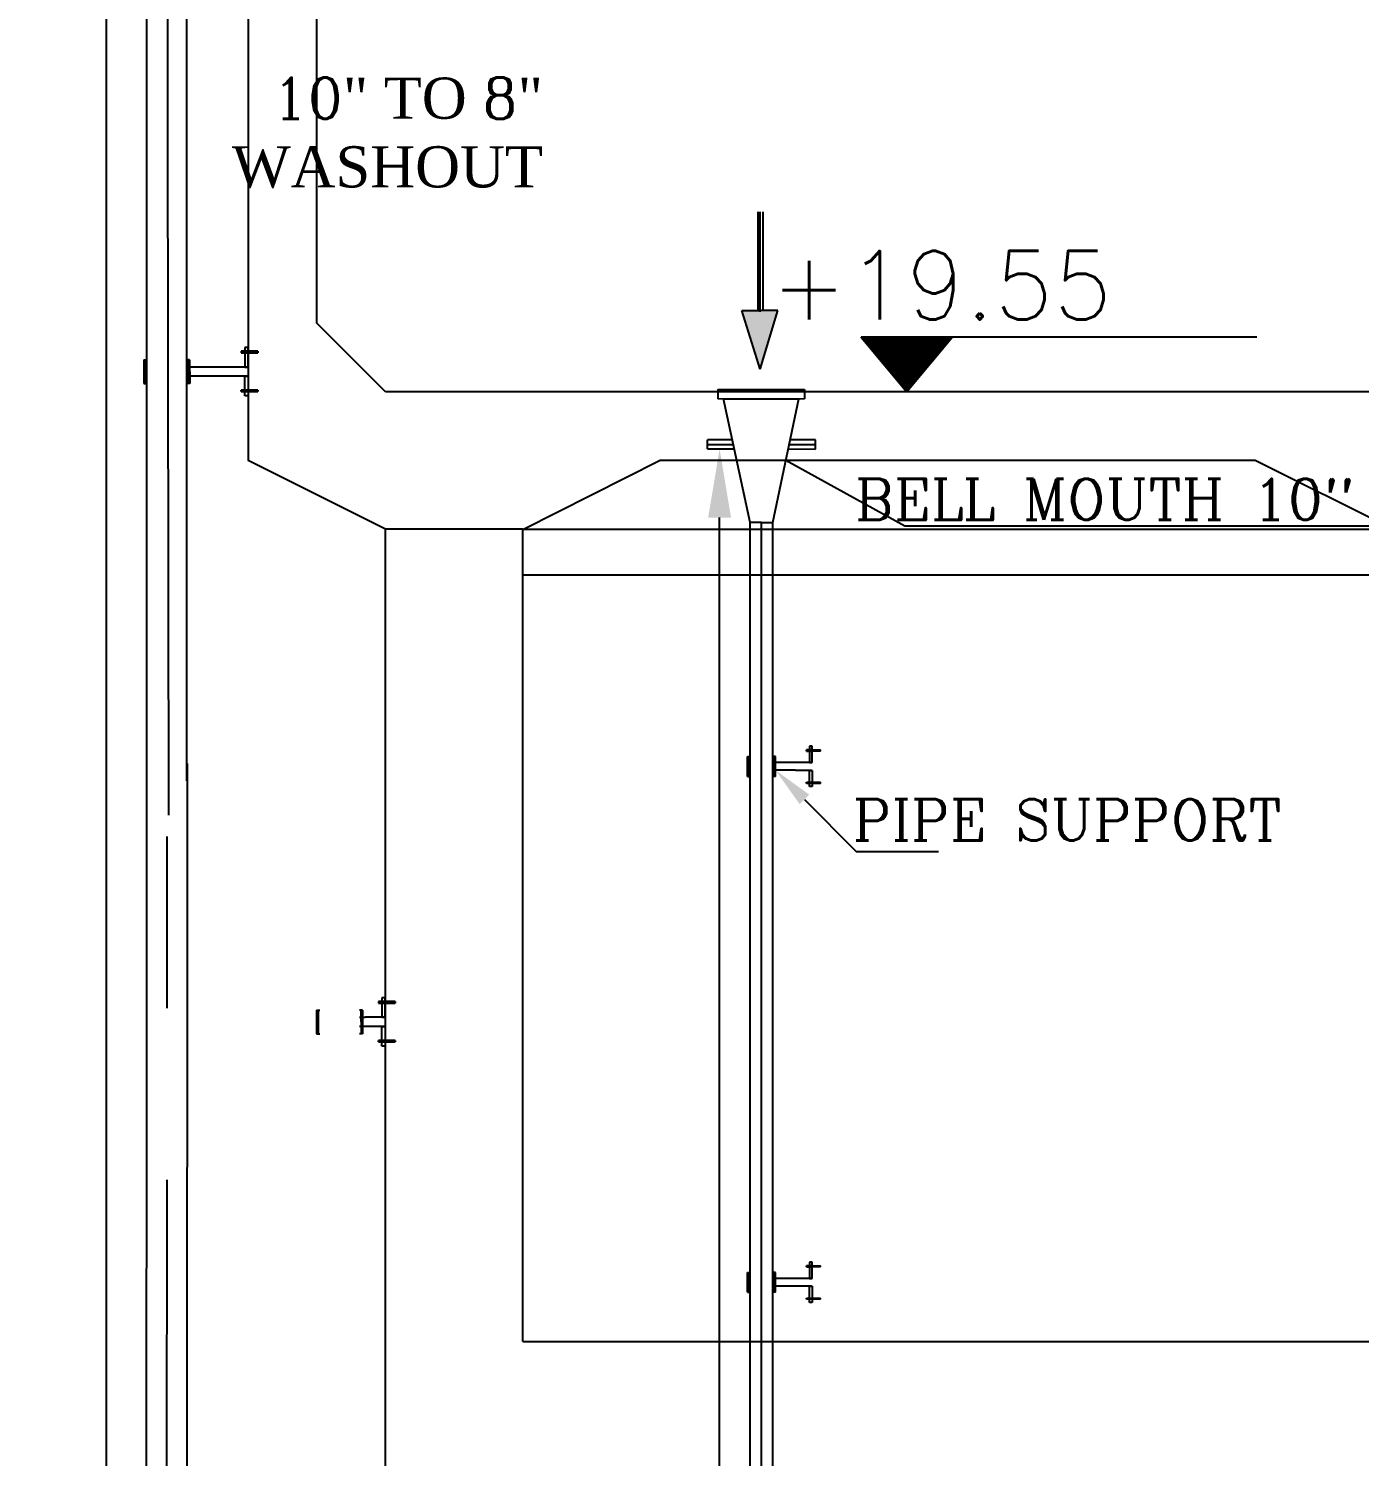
# Model space of a CAD drawing. Extents: x 152000 to 152174, y 158796 to 159332.
# Drawn here: x 152055 to 152060.82, y 159134.27 to 159140.51 of the extents above; entities that cross this region are included whole.
import ezdxf
from ezdxf import colors
from ezdxf.entities.mleader import LeaderData, LeaderLine
from ezdxf.enums import TextEntityAlignment as Align
from ezdxf.math import Vec2, Vec3

# ---------------------------------------------------------------- set-up
doc = ezdxf.new("R2010")
doc.units = 0
doc.header["$LTSCALE"] = 3
doc.header["$MEASUREMENT"] = 0
doc.header["$PDMODE"] = 2
doc.header["$PDSIZE"] = 0.03
doc.linetypes.add('AUSGEZOGEN', pattern=[0])
doc.linetypes.add('CENTER', pattern=[2, 1.25, -0.25, 0.25, -0.25])
doc.layers.get('0').update_dxf_attribs({"linetype": 'CONTINUOUS'})
doc.layers.get('DEFPOINTS').update_dxf_attribs({"linetype": 'CONTINUOUS'})
for name, color, linetype in [('3', 4, 'CONTINUOUS'), ('4', 12, 'CONTINUOUS'), ('ARCH CT TEXT', 152, 'CONTINUOUS'), ('CENTER', 8, 'CENTER'), ('DIM', 144, 'CONTINUOUS'), ('EBENE0', 7, 'AUSGEZOGEN'), ('FLANGES', 7, 'AUSGEZOGEN'), ('MECH', 6, 'CONTINUOUS'), ('NUMBERS', 6, 'CONTINUOUS'), ('TEXTS', 1, 'CONTINUOUS')]:
    doc.layers.add(name, color=color, linetype=linetype)
doc.layers.add('LAND CORNERS', color=255, linetype='CONTINUOUS', lineweight=25)
doc.styles.add('ROMANC', font='ROMANC', dxfattribs={"height": 7})
doc.styles.add('ROMANS', font='romans.shx')
doc.dimstyles.new('mais 1-100 plan', dxfattribs={"dimtxt": 0.25, "dimasz": 0.1635, "dimexe": 0.18, "dimexo": 0.0625, "dimgap": 0, "dimtad": 1, "dimzin": 0, "dimdsep": 46, "dimtxsty": 'Standard', "dimblk": 'OBLIQUE', "dimcen": 0, "dimse1": 1, "dimse2": 1, "dimclrd": 8, "dimclrt": 4, "dimadec": 0, "dimazin": 0, "dimtfac": 1, "dimtix": 1, "dimtofl": 0, "dimtmove": 0, "dimatfit": 3, "dimldrblk": 'OBLIQUE', "dimfxl": 0.18, "dimtolj": 1, "dimtzin": 0, "dimarcsym": 0})

# ---------------------------------------------------------------- blocks, each defined once
blk = doc.blocks.new('SUPP')
at = {"layer": 'CENTER', "linetype": 'CENTER'}
for p, q in [((162361.392, 176224.452), (162361.283, 176224.452)), ((162361.283, 176224.452), (162361.283, 176224.43)), ((162361.283, 176224.43), (162361.283, 176224.452)), ((162361.283, 176224.452), (162361.545, 176224.452)), ((162361.283, 176224.43), (162361.392, 176224.43)), ((162361.545, 176224.43), (162361.283, 176224.43)), ((162361.545, 176224.43), (162361.545, 176224.452)), ((162361.392, 176224.213), (162361.077, 176224.213)), ((162361.392, 176224.068), (162361.077, 176224.068)), ((162361.283, 176223.821), (162361.283, 176223.844)), ((162361.283, 176223.844), (162361.545, 176223.844)), ((162361.545, 176223.821), (162361.283, 176223.821)), ((162361.545, 176223.821), (162361.545, 176223.844))]:
    blk.add_line(p, q, dxfattribs=at)
for points in [[(162361.392, 176224.52), (162361.339, 176224.52), (162361.339, 176224.213), (162361.392, 176224.213)], [(162361.392, 176223.762), (162361.339, 176223.762), (162361.339, 176224.068), (162361.392, 176224.068)]]:
    blk.add_lwpolyline(points, close=True, dxfattribs=at)
blk = doc.blocks.new('*D138')
at = {"layer": 'DEFPOINTS', "color": 0, "transparency": 16777216}
for p in [(152056.8432, 159144.1377), (152055.3405, 159119.6425), (152055.6008, 159119.6425)]:
    blk.add_point(p, dxfattribs=at)
at = {"layer": 'LAND CORNERS', "color": 2, "lineweight": -2, "transparency": 16777216}
blk.add_line((152055.3405, 159143.8377), (152055.3405, 159119.9425), dxfattribs=at)
at = {"layer": 'LAND CORNERS', "color": 2, "transparency": 16777216}
for points in [[(152055.2905, 159143.8377), (152055.3905, 159143.8377), (152055.3405, 159144.1377)], [(152055.2905, 159119.9425), (152055.3905, 159119.9425), (152055.3405, 159119.6425)]]:
    blk.add_solid(points, dxfattribs=at)
at = {"layer": 'LAND CORNERS', "color": 2, "transparency": 16777216, "insert": (152055.1655, 159131.8901), "char_height": 0.25, "attachment_point": 5, "rotation": 90}
blk.add_mtext('\\A1;24.50', dxfattribs=at)
blk = doc.blocks.new('_OBLIQUE')
at = {"color": 0, "linetype": 'ByBlock'}
blk.add_line((-0.5, -0.5), (0.5, 0.5), dxfattribs=at)
blk = doc.blocks.new('*D145')
at = {"layer": 'DEFPOINTS', "color": 0, "transparency": 16777216}
for p in [(152058.0204, 159138.6748), (152058.0848, 159138.6748), (152057.8362, 159119.6271)]:
    blk.add_point(p, dxfattribs=at)
at = {"layer": 'LAND CORNERS', "color": 2, "lineweight": -2, "transparency": 16777216}
blk.add_line((152058.0204, 159119.9271), (152058.0204, 159138.3748), dxfattribs=at)
at = {"layer": 'LAND CORNERS', "color": 2, "transparency": 16777216}
for points in [[(152057.9704, 159138.3748), (152058.0704, 159138.3748), (152058.0204, 159138.6748)], [(152057.9704, 159119.9271), (152058.0704, 159119.9271), (152058.0204, 159119.6271)]]:
    blk.add_solid(points, dxfattribs=at)
at = {"layer": 'LAND CORNERS', "color": 2, "transparency": 16777216, "insert": (152057.8454, 159129.151), "char_height": 0.25, "attachment_point": 5, "rotation": 90}
blk.add_mtext('\\A1;19.05', dxfattribs=at)

msp = doc.modelspace()

# ---------------------------------------------------------------- hatches: boundary and pattern name
at = {"layer": '4', "linetype": 'Continuous'}
h = msp.add_hatch(dxfattribs=at)
h.set_pattern_fill('ANSI31', color=256, scale=0.01, style=0)
h.set_pattern_definition([(45, (152018.2792524, 159030.1665177), (-0.000883883476, 0.000883883476), [])])
h.paths.add_polyline_path([(152059.03867, 159139.16347), (152058.63867, 159139.16347), (152058.83867, 159138.92507)])
at = {"layer": 'MECH'}
h = msp.add_hatch(color=100, dxfattribs=at)
h.set_gradient(color1=(18, 243, 70), one_color=1, tint=1)
h.paths.add_polyline_path([(152058.19782, 159139.02427), (152058.11827, 159139.27996), (152058.19691, 159139.28024), (152058.27555, 159139.28052)])

# ---------------------------------------------------------------- linework, layer by layer
at = {"layer": '4', "color": 8, "linetype": 'AUSGEZOGEN'}
for p, q in [((152056.2608, 159139.22507), (152056.2608, 159144.68507)), ((152056.5608, 159138.92507), (152056.2608, 159139.22507)), ((152065.9608, 159138.92507), (152056.5608, 159138.92507)), ((152056.5608, 159138.32507), (152055.9608, 159138.62507)), ((152060.3608, 159138.62507), (152057.7608, 159138.62507)), ((152060.9608, 159138.32507), (152060.3608, 159138.62507)), ((152056.5608, 159136.81097), (152056.5608, 159138.32507)), ((152057.1608, 159136.81218), (152057.1608, 159138.32507))]:
    msp.add_line(p, q, dxfattribs=at)
at = {"layer": '4', "linetype": 'Continuous'}
for p, q in [((152058.63867, 159139.16347), (152058.83867, 159138.92507)), ((152060.36762, 159139.16347), (152058.63867, 159139.16347)), ((152059.03867, 159139.16347), (152058.83867, 159138.92507))]:
    msp.add_line(p, q, dxfattribs=at)
at = {"layer": '4', "color": 8, "linetype": 'AUSGEZOGEN'}
for points in [[(152057.1608, 159138.32507), (152060.9608, 159138.32507)], [(152057.1608, 159138.12507), (152060.9608, 159138.12507)]]:
    msp.add_lwpolyline(points, dxfattribs=at)
at = {"layer": 'ARCH CT TEXT', "color": 7}
msp.add_lwpolyline([(152058.30915, 159138.62626), (152058.82942, 159138.33895), (152061.19428, 159138.33895)], dxfattribs=at)
at = {"layer": 'DIM', "color": 8}
for p, q in [((152055.50477, 159139.06438), (152055.50458, 159138.96092)), ((152055.50477, 159139.06438), (152055.51821, 159139.06435)), ((152055.51149, 159139.06436), (152055.5113, 159138.96091)), ((152055.70515, 159139.06437), (152055.69233, 159139.06435)), ((152055.69842, 159139.06436), (152055.69861, 159138.96091)), ((152055.70515, 159139.06437), (152055.70533, 159138.96092)), ((152055.50458, 159138.96092), (152055.51803, 159138.9609)), ((152055.70533, 159138.96092), (152055.69233, 159138.9609)), ((152058.14215, 159137.33085), (152058.15335, 159137.33087)), ((152058.1423, 159137.24465), (152058.14215, 159137.33085)), ((152058.14791, 159137.24466), (152058.14775, 159137.33086)), ((152058.26417, 159137.33085), (152058.25333, 159137.33087)), ((152058.25841, 159137.24466), (152058.25856, 159137.33086)), ((152058.26401, 159137.24465), (152058.26417, 159137.33085)), ((152058.1423, 159137.24465), (152058.15351, 159137.24467)), ((152058.26401, 159137.24465), (152058.25333, 159137.24467)), ((152056.26013, 159136.22314), (152056.25994, 159136.11969)), ((152056.26013, 159136.22314), (152056.27357, 159136.22311)), ((152056.26685, 159136.22313), (152056.26666, 159136.11967)), ((152056.46051, 159136.22314), (152056.44769, 159136.22311)), ((152056.45378, 159136.22312), (152056.45397, 159136.11967)), ((152056.46051, 159136.22314), (152056.46069, 159136.11969)), ((152056.25994, 159136.11969), (152056.27339, 159136.11966)), ((152056.46069, 159136.11969), (152056.44769, 159136.11966)), ((152058.14215, 159135.07753), (152058.15335, 159135.07755)), ((152058.1423, 159134.99132), (152058.14215, 159135.07753)), ((152058.14791, 159134.99133), (152058.14775, 159135.07754)), ((152058.26417, 159135.07753), (152058.25333, 159135.07755)), ((152058.25841, 159134.99133), (152058.25856, 159135.07754)), ((152058.26401, 159134.99132), (152058.26417, 159135.07753)), ((152058.1423, 159134.99132), (152058.15351, 159134.99134)), ((152058.26401, 159134.99132), (152058.25333, 159134.99134))]:
    msp.add_line(p, q, dxfattribs=at)
at = {"layer": 'DIM', "color": 1}
for points in [[(152055.51821, 159137.22521), (152055.51821, 159143.09599)], [(152055.69233, 159137.22521), (152055.69233, 159143.09599)], [(152058.15335, 159119.69078), (152058.15335, 159138.35394)], [(152058.20335, 159119.73472), (152058.20335, 159138.35394)], [(152058.25299, 159119.69078), (152058.25335, 159138.35394)], [(152055.51245, 159119.65327), (152055.51822, 159137.30053)], [(152055.68915, 159119.6534), (152055.69578, 159137.30053)]]:
    msp.add_lwpolyline(points, dxfattribs=at)
at = {"layer": 'DIM', "color": 8}
for points in [[(152055.87306, 159139.03286), (152055.69233, 159139.03286)], [(152055.87306, 159138.99244), (152055.69233, 159138.99244)], [(152058.3523, 159137.30459), (152058.26412, 159137.30459)], [(152058.3523, 159137.2709), (152058.26412, 159137.2709)], [(152056.47212, 159136.1917), (152056.44769, 159136.19162)], [(152056.47212, 159136.15127), (152056.44769, 159136.1512)], [(152058.3523, 159135.05127), (152058.26412, 159135.05127)], [(152058.3523, 159135.01758), (152058.26412, 159135.01758)]]:
    msp.add_lwpolyline(points, dxfattribs=at)
at = {"layer": 'DIM', "color": 1, "linetype": 'CENTER'}
msp.add_lwpolyline([(152055.60092, 159119.73155), (152055.607, 159137.30053)], dxfattribs=at)
at = {"layer": 'EBENE0', "color": 8, "linetype": 'AUSGEZOGEN'}
for p, q in [((152055.9608, 159144.93507), (152055.9608, 159138.62507)), ((152055.9608, 159144.93507), (152055.9608, 159138.62507)), ((152055.9608, 159144.93507), (152055.9608, 159138.62507)), ((152055.9608, 159144.93507), (152055.9608, 159138.62507)), ((152055.9608, 159144.93507), (152055.9608, 159138.62507)), ((152055.9608, 159144.93507), (152055.9608, 159138.62507)), ((152056.5608, 159138.32507), (152055.9608, 159138.62507)), ((152056.5608, 159138.32507), (152055.9608, 159138.62507)), ((152056.5608, 159138.32507), (152055.9608, 159138.62507)), ((152057.7608, 159138.62507), (152057.1608, 159138.32182)), ((152056.5608, 159122.92507), (152056.5608, 159138.32507)), ((152056.5608, 159122.92507), (152056.5608, 159138.32507)), ((152057.1608, 159138.32507), (152056.5608, 159138.32507)), ((152056.5608, 159136.81218), (152056.5608, 159138.32507)), ((152056.5608, 159136.75507), (152056.5608, 159138.32507)), ((152056.5608, 159136.75507), (152056.5608, 159138.32507)), ((152056.5608, 159136.81218), (152056.5608, 159138.32507)), ((152057.1608, 159136.52507), (152057.1608, 159138.12507)), ((152057.1608, 159134.77507), (152057.1608, 159136.60068)), ((152057.1608, 159134.77507), (152060.9608, 159134.77507))]:
    msp.add_line(p, q, dxfattribs=at)
at = {"layer": 'FLANGES', "color": 4, "linetype": 'AUSGEZOGEN'}
for p, q in [((152057.9672, 159138.69496), (152057.96722, 159138.71496)), ((152058.07622, 159138.71505), (152057.96722, 159138.71505)), ((152057.96763, 159138.67483), (152057.96764, 159138.69483)), ((152057.96764, 159138.69483), (152058.08054, 159138.69481)), ((152057.96764, 159138.67483), (152058.08481, 159138.67481)), ((152057.97309, 159138.69483), (152058.08054, 159138.69482)), ((152058.32053, 159138.67479), (152058.43949, 159138.67477)), ((152058.32472, 159138.69479), (152058.43949, 159138.69477)), ((152058.32472, 159138.69478), (152058.43949, 159138.69477)), ((152058.43949, 159138.71505), (152058.32896, 159138.71505)), ((152058.43949, 159138.69477), (152058.4395, 159138.71477)), ((152058.43949, 159138.67477), (152058.43949, 159138.69477))]:
    msp.add_line(p, q, dxfattribs=at)
at = {"layer": 'MECH', "color": 1}
for p, q in [((152058.18795, 159139.71147), (152058.18795, 159139.28024)), ((152058.19691, 159139.71147), (152058.19691, 159139.28024)), ((152058.19691, 159139.70545), (152058.19691, 159139.27422)), ((152058.20928, 159139.71147), (152058.20928, 159139.28024)), ((152058.11827, 159139.27996), (152058.19691, 159139.28024)), ((152058.19782, 159139.02427), (152058.11827, 159139.27996)), ((152058.27555, 159139.28052), (152058.19691, 159139.28024)), ((152058.19782, 159139.02427), (152058.27555, 159139.28052))]:
    msp.add_line(p, q, dxfattribs=at)
at = {"layer": 'NUMBERS', "color": 5, "linetype": 'ByBlock'}
for p, q in [((152058.01243, 159138.93466), (152058.39198, 159138.93466)), ((152058.01243, 159138.93466), (152058.01243, 159138.89466)), ((152058.39198, 159138.93466), (152058.39198, 159138.89466)), ((152058.01243, 159138.8947), (152058.39198, 159138.89466)), ((152058.15335, 159138.35394), (152058.03785, 159138.89468)), ((152058.03785, 159138.89468), (152058.36657, 159138.89468)), ((152058.25335, 159138.35394), (152058.36657, 159138.89465)), ((152058.20335, 159138.35394), (152058.15335, 159138.35394)), ((152058.20335, 159138.35394), (152058.25335, 159138.35394))]:
    msp.add_line(p, q, dxfattribs=at)
at = {"layer": 'TEXTS'}
msp.add_lwpolyline([(152055.61457, 159137.07547), (152055.60526, 159143.1243)], dxfattribs=at)

# ---------------------------------------------------------------- block references
at = {"layer": 'LAND CORNERS', "xscale": -0.2787538013690274, "yscale": 0.2787538013690274, "zscale": 0.2787538013690274, "rotation": 180}
for p in [(106797.10569, 208262.1618), (106797.70475, 208259.32064)]:
    msp.add_blockref('SUPP', p, dxfattribs=at)
at = {"layer": 'LAND CORNERS', "xscale": 0.2322948344741895, "yscale": 0.2322948344741895, "zscale": 0.2322948344741895}
for p in [(114342.71282, 118201.33012), (114342.71282, 118199.0768)]:
    msp.add_blockref('SUPP', p, dxfattribs=at)

# ---------------------------------------------------------------- texts
at = {"color": 7, "style": 'ROMANC'}
msp.add_text('BELL MOUTH 10"', height=0.18, dxfattribs=at).set_placement((152058.61224, 159138.36503))
msp.add_text('PIPE SUPPORT', height=0.18, dxfattribs=at).set_placement((152058.60214, 159137.05435), align=Align.MIDDLE_LEFT)
at = {"color": 7, "insert": (152057.24906, 159140.29777), "char_height": 0.18, "attachment_point": 3, "style": 'ROMANC'}
msp.add_mtext('10{\\fTimes New Roman|b0|i0|c238|p18;" TO }8{\\fTimes New Roman|b0|i0|c238|p18;"\\PWASHOUT}', dxfattribs=at)
at = {"layer": '3', "color": 7, "linetype": 'Continuous', "style": 'ROMANS'}
msp.add_text('+19.55', height=0.3, dxfattribs=at).set_placement((152058.24409, 159139.24034))

# ---------------------------------------------------------------- dimensions: what is measured, and where the dimension line sits
at = {"layer": 'LAND CORNERS'}
for base, p1, p2, picture, middle in [((152055.34051, 159119.64254), (152056.84322, 159144.13773), (152055.6008, 159119.64254), '*D138', (152055.16551, 159131.89013)), ((152058.02039, 159138.67481), (152057.8362, 159119.62714), (152058.08481, 159138.67481), '*D145', (152057.84539, 159129.15098))]:
    dim = msp.add_linear_dim(base=base, p1=p1, p2=p2, angle=90, dimstyle='mais 1-100 plan', override={"dimasz": 0.3, "dimgap": 0.05, "dimsah": 1, "dimclrd": 2, "dimclrt": 2, "dimfxlon": 1, "dimarcsym": 1}, dxfattribs=at)
    dim.commit()
    dim.dimension.update_dxf_attribs({"geometry": picture, "text_midpoint": middle})

# ---------------------------------------------------------------- leaders
at = {"layer": 'LAND CORNERS', "color": 7}
ml = msp.add_multileader_mtext('Standard', dxfattribs=at)
ml.set_content('', color=7)
ml.set_leader_properties()
ml.build(insert=Vec2(0, 0))
ml.multileader.update_dxf_attribs({"text_right_attachment_type": 6, "dogleg_length": 0.36, "arrow_head_size": 0.18})
ctx = ml.context
ctx.base_point, ctx.char_height, ctx.arrow_head_size, ctx.landing_gap_size, ctx.plane_origin = Vec3(152058.97744, 159136.91613), 0.18, 0.18, 0.09, Vec3(152061.48926, 159137.08189)
ctx.right_attachment = 6
notes = []
notes.append((ctx, [(1, (1, 1, 0), (152058.61744, 159136.91613), (1, 0), 0.36, [(0, [(152058.26445, 159137.27156)], 0, [])])]))
ctx.mtext.insert, ctx.mtext.flow_direction = Vec3(152059.06744, 159137.00613), 5
for ctx, leaders in notes:
    for number, flags, end, landing, length, lines in leaders:
        leader = LeaderData()
        leader.index, (leader.has_last_leader_line, leader.has_dogleg_vector, leader.attachment_direction) = number, flags
        leader.last_leader_point, leader.dogleg_vector, leader.dogleg_length = Vec3(end), Vec3(landing), length
        for number, points, colour, breaks in lines:
            line = LeaderLine()
            line.index, line.vertices, line.color, line.breaks = number, Vec3.list(points), colors.encode_raw_color(colour), breaks
            leader.lines.append(line)
        ctx.leaders.append(leader)

doc.saveas('drawing.dxf')
